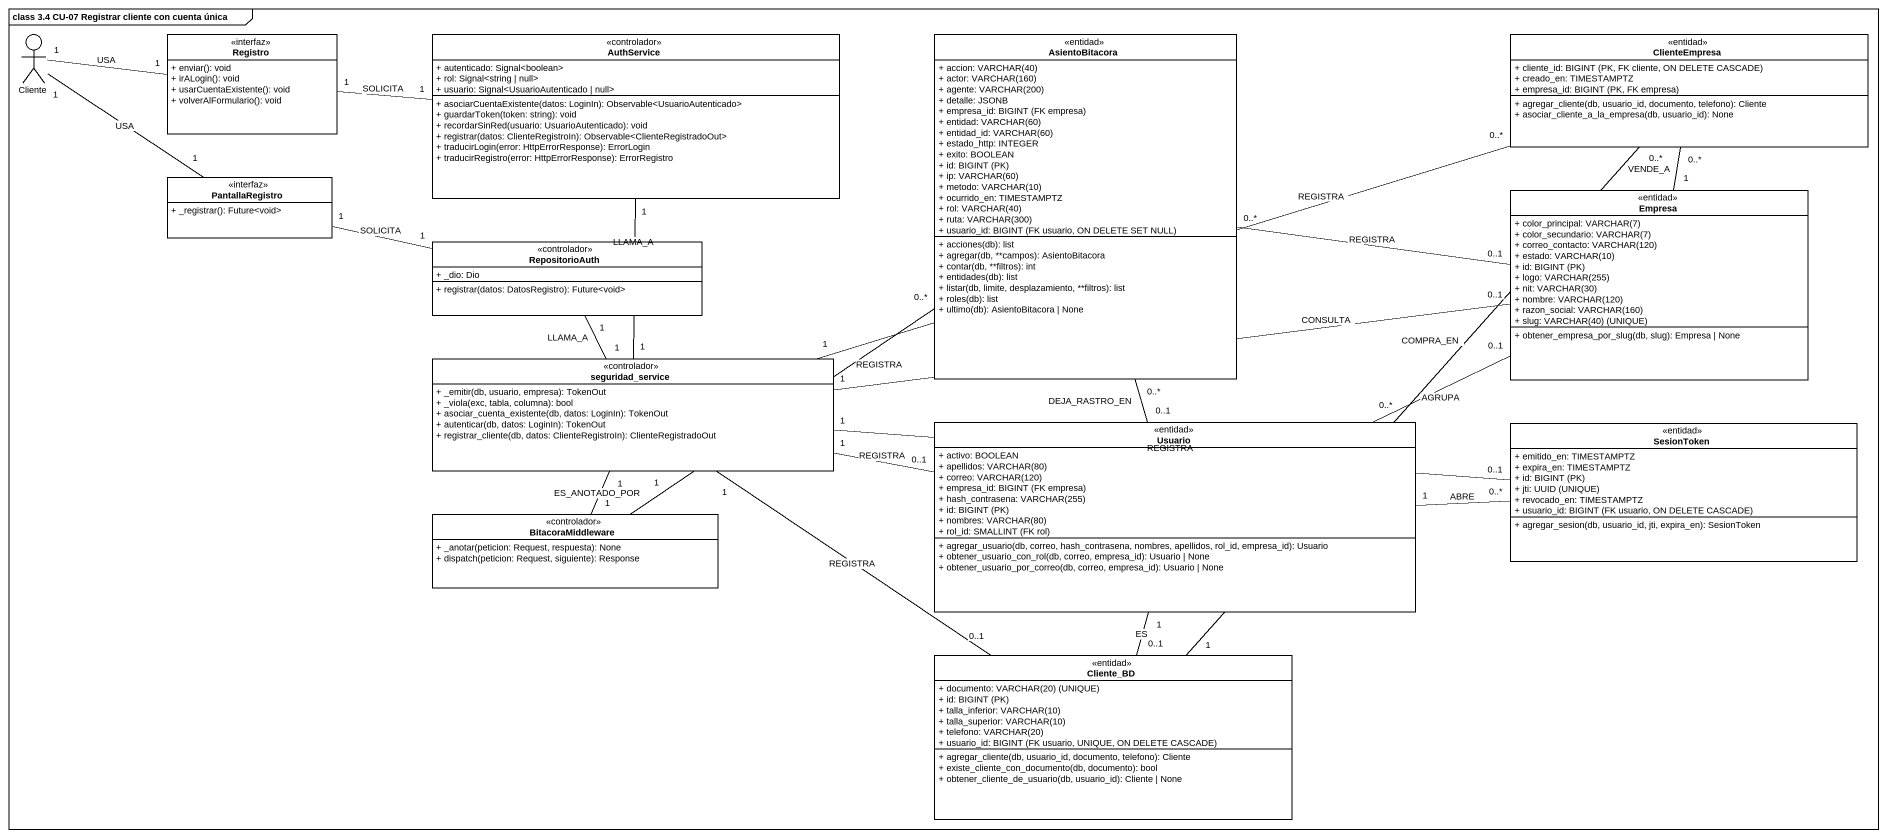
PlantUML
@startuml
mainframe class 3.4 CU-07 Registrar cliente con cuenta única
allowmixing
hide circle
hide empty members
skinparam classAttributeIconSize 0
actor Cliente
class Registro <<interfaz>> {
  + enviar(): void
  + irALogin(): void
  + usarCuentaExistente(): void
  + volverAlFormulario(): void
}
class AuthService <<controlador>> {
  + autenticado: Signal<boolean>
  + rol: Signal<string | null>
  + usuario: Signal<UsuarioAutenticado | null>
  + asociarCuentaExistente(datos: LoginIn): Observable<UsuarioAutenticado>
  + guardarToken(token: string): void
  + recordarSinRed(usuario: UsuarioAutenticado): void
  + registrar(datos: ClienteRegistroIn): Observable<ClienteRegistradoOut>
  + traducirLogin(error: HttpErrorResponse): ErrorLogin
  + traducirRegistro(error: HttpErrorResponse): ErrorRegistro
}
class AsientoBitacora <<entidad>> {
  {field} + accion: VARCHAR(40)
  {field} + actor: VARCHAR(160)
  {field} + agente: VARCHAR(200)
  + detalle: JSONB
  {field} + empresa_id: BIGINT (FK empresa)
  {field} + entidad: VARCHAR(60)
  {field} + entidad_id: VARCHAR(60)
  + estado_http: INTEGER
  + exito: BOOLEAN
  {field} + id: BIGINT (PK)
  {field} + ip: VARCHAR(60)
  {field} + metodo: VARCHAR(10)
  + ocurrido_en: TIMESTAMPTZ
  {field} + rol: VARCHAR(40)
  {field} + ruta: VARCHAR(300)
  {field} + usuario_id: BIGINT (FK usuario, ON DELETE SET NULL)
  + acciones(db): list
  + agregar(db, **campos): AsientoBitacora
  + contar(db, **filtros): int
  + entidades(db): list
  + listar(db, limite, desplazamiento, **filtros): list
  + roles(db): list
  + ultimo(db): AsientoBitacora | None
}
class ClienteEmpresa <<entidad>> {
  {field} + cliente_id: BIGINT (PK, FK cliente, ON DELETE CASCADE)
  + creado_en: TIMESTAMPTZ
  {field} + empresa_id: BIGINT (PK, FK empresa)
  + agregar_cliente(db, usuario_id, documento, telefono): Cliente
  + asociar_cliente_a_la_empresa(db, usuario_id): None
}
class PantallaRegistro <<interfaz>> {
  + _registrar(): Future<void>
}
class Empresa <<entidad>> {
  {field} + color_principal: VARCHAR(7)
  {field} + color_secundario: VARCHAR(7)
  {field} + correo_contacto: VARCHAR(120)
  {field} + estado: VARCHAR(10)
  {field} + id: BIGINT (PK)
  {field} + logo: VARCHAR(255)
  {field} + nit: VARCHAR(30)
  {field} + nombre: VARCHAR(120)
  {field} + razon_social: VARCHAR(160)
  {field} + slug: VARCHAR(40) (UNIQUE)
  + obtener_empresa_por_slug(db, slug): Empresa | None
}
class RepositorioAuth <<controlador>> {
  + _dio: Dio
  + registrar(datos: DatosRegistro): Future<void>
}
class seguridad_service <<controlador>> {
  + _emitir(db, usuario, empresa): TokenOut
  + _viola(exc, tabla, columna): bool
  + asociar_cuenta_existente(db, datos: LoginIn): TokenOut
  + autenticar(db, datos: LoginIn): TokenOut
  + registrar_cliente(db, datos: ClienteRegistroIn): ClienteRegistradoOut
}
class Usuario <<entidad>> {
  + activo: BOOLEAN
  {field} + apellidos: VARCHAR(80)
  {field} + correo: VARCHAR(120)
  {field} + empresa_id: BIGINT (FK empresa)
  {field} + hash_contrasena: VARCHAR(255)
  {field} + id: BIGINT (PK)
  {field} + nombres: VARCHAR(80)
  {field} + rol_id: SMALLINT (FK rol)
  + agregar_usuario(db, correo, hash_contrasena, nombres, apellidos, rol_id, empresa_id): Usuario
  + obtener_usuario_con_rol(db, correo, empresa_id): Usuario | None
  + obtener_usuario_por_correo(db, correo, empresa_id): Usuario | None
}
class SesionToken <<entidad>> {
  + emitido_en: TIMESTAMPTZ
  + expira_en: TIMESTAMPTZ
  {field} + id: BIGINT (PK)
  {field} + jti: UUID (UNIQUE)
  + revocado_en: TIMESTAMPTZ
  {field} + usuario_id: BIGINT (FK usuario, ON DELETE CASCADE)
  + agregar_sesion(db, usuario_id, jti, expira_en): SesionToken
}
class BitacoraMiddleware <<controlador>> {
  + _anotar(peticion: Request, respuesta): None
  + dispatch(peticion: Request, siguiente): Response
}
class Cliente_BD <<entidad>> {
  {field} + documento: VARCHAR(20) (UNIQUE)
  {field} + id: BIGINT (PK)
  {field} + talla_inferior: VARCHAR(10)
  {field} + talla_superior: VARCHAR(10)
  {field} + telefono: VARCHAR(20)
  {field} + usuario_id: BIGINT (FK usuario, UNIQUE, ON DELETE CASCADE)
  + agregar_cliente(db, usuario_id, documento, telefono): Cliente
  + existe_cliente_con_documento(db, documento): bool
  + obtener_cliente_de_usuario(db, usuario_id): Cliente | None
}
Cliente "1" -right- "1" Registro : USA
Cliente "1" -right- "1" PantallaRegistro : USA
Registro "1" -right- "1" AuthService : SOLICITA
AuthService "1" -- "1" seguridad_service : LLAMA_A
PantallaRegistro "1" -right- "1" RepositorioAuth : SOLICITA
Empresa "0..1" -left- "0..*" AsientoBitacora : REGISTRA
Empresa "1" -up- "0..*" ClienteEmpresa : VENDE_A
Empresa "0..1" -left- "0..*" Usuario : AGRUPA
RepositorioAuth "1" -- "1" seguridad_service : LLAMA_A
seguridad_service "1" -right- "0..*" ClienteEmpresa : REGISTRA
seguridad_service "1" -right- "0..1" Empresa : CONSULTA
seguridad_service "1" -right- "0..1" Usuario : REGISTRA
seguridad_service "1" -right- "0..1" SesionToken : REGISTRA
seguridad_service "1" -- "1" BitacoraMiddleware : ES_ANOTADO_POR
seguridad_service "1" -- "0..1" Cliente_BD : REGISTRA
Usuario "0..1" -up- "0..*" AsientoBitacora : DEJA_RASTRO_EN
Usuario "1" -right- "0..*" SesionToken : ABRE
Usuario "1" -- "0..1" Cliente_BD : ES
BitacoraMiddleware "1" -up- "0..*" AsientoBitacora : REGISTRA
Cliente_BD "1" -up- "0..*" ClienteEmpresa : COMPRA_EN
@enduml
